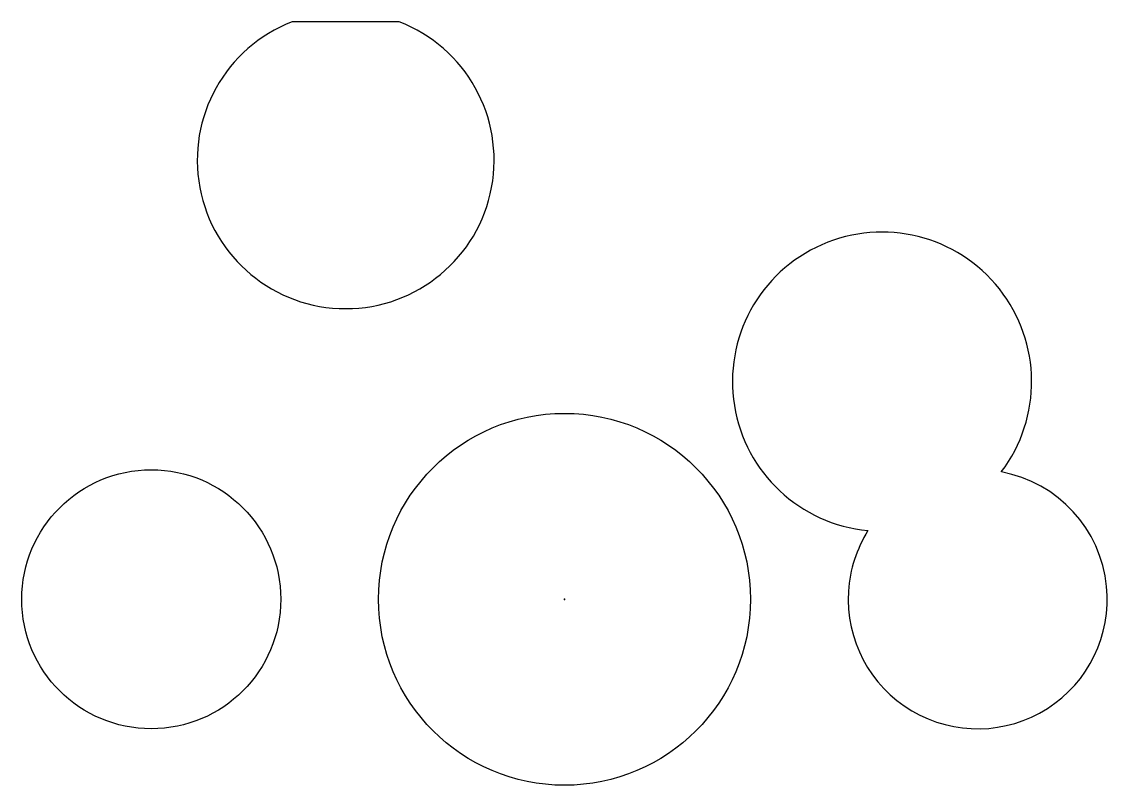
# Model space of a CAD drawing. Header units: millimetres. Extents: x -6.6 to 6.6, y -2.2 to 7.
import ezdxf

# ---------------------------------------------------------------- set-up
doc = ezdxf.new("R2010")
doc.units = ezdxf.units.MM
doc.header["$MEASUREMENT"] = 0

msp = doc.modelspace()

# ---------------------------------------------------------------- linework, layer by layer
msp.add_lwpolyline([(-3.294, 6.989, 5.369753), (-2.001, 6.989)], format="xyb", close=True)
for centre, radius in [((0, 0.001), 2.25), ((-5, 0.001), 1.567)]:
    msp.add_circle(centre, radius)
for centre, radius, start, end in [((3.842, 2.634), 1.81, 322.8832, 264.578), ((5, 0.001), 1.567, 5.658, 79.5), ((5, 0.001), 1.567, 147.9612, 176.3421), ((5, 0.001), 1.567, 176.3421, 5.658)]:
    msp.add_arc(centre, radius, start, end)
for p in [(-0.001, 0.001), (-0.001, 0.001), (0, 0)]:
    msp.add_point(p)

doc.saveas('drawing.dxf')
